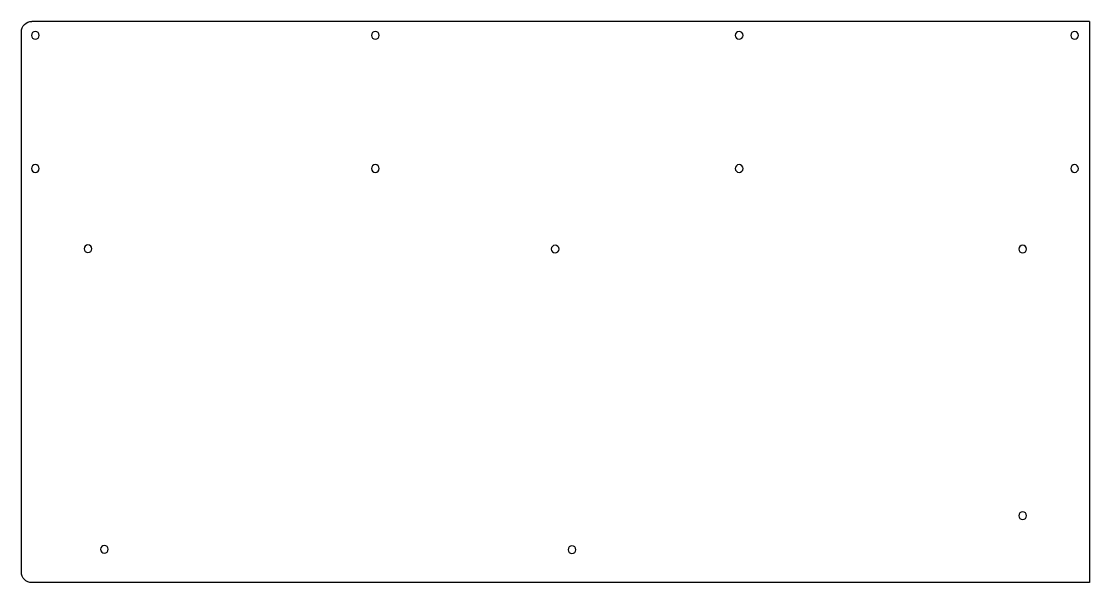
# Model space of a CAD drawing. Header units: millimetres. Extents: x 59 to 364, y -219 to -59.
import ezdxf

# ---------------------------------------------------------------- set-up
doc = ezdxf.new("R2010")
doc.units = ezdxf.units.MM

msp = doc.modelspace()

# ---------------------------------------------------------------- linework, layer by layer
at = {"extrusion": (0, -1.22465e-16, -1)}
for p, q in [((364.3, -59.2), (62.5, -59.2)), ((364.3, -59.2), (364.3, -219.4)), ((59.5, -216.4), (59.5, -62.2)), ((364.3, -219.4), (62.497, -219.397))]:
    msp.add_line(p, q, dxfattribs=at)
for centre in [(-63.5, -63.2), (-160.5, -63.2), (-264.3, -63.2), (-360, -63.2), (-63.5, -101.2), (-160.5, -101.2), (-264.3, -101.2), (-360, -101.2), (-78.5, -124.1), (-211.8, -124.192), (-345.2, -124.192), (-345.2, -200.292), (-83.2, -209.892), (-216.6, -209.992)]:
    msp.add_circle(centre, 1.1, dxfattribs=at)
for centre, radius, start, end in [((-62.5, -62.2), 3, 0, 90), ((-62.497, -216.4), 2.997, 270, 0)]:
    msp.add_arc(centre, radius, start, end, dxfattribs=at)

doc.saveas('drawing.dxf')
